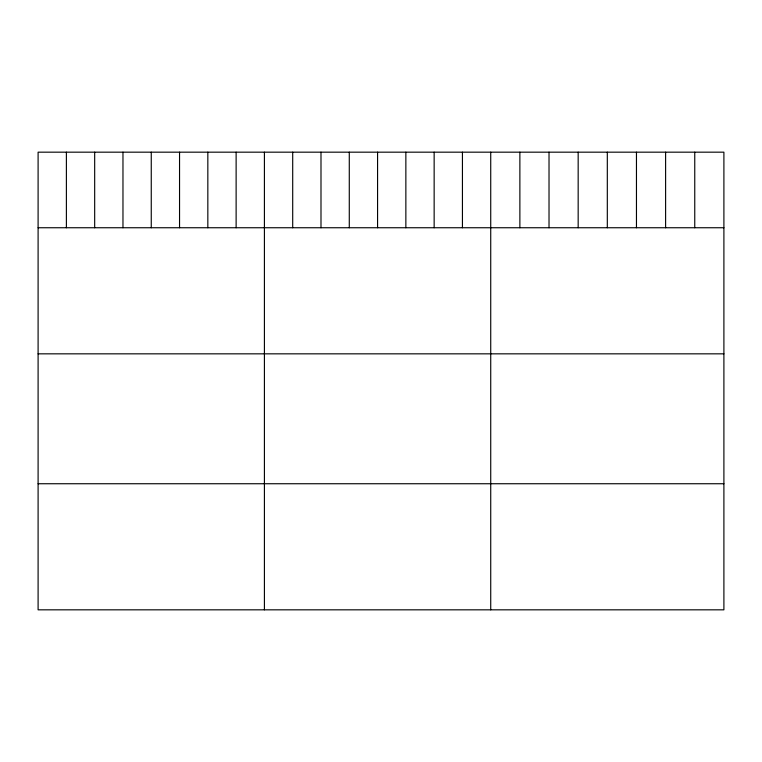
<?xml version="1.0" encoding="UTF-8"?>
<svg xmlns="http://www.w3.org/2000/svg" width="762" height="762" viewBox="0 0 762 762"><rect width="100%" height="100%" fill="white"/><g stroke="black" fill="none" stroke-linecap="round" stroke-linejoin="round"><path stroke-width="1.14" d="M723.9 227.743L723.9 609.829L38.1 609.829L38.1 152.171L723.9 152.171L723.9 227.743L38.1 227.743M38.1 353.835L723.9 353.835M38.1 483.737L723.9 483.737M694.754 152.171L694.754 227.743M665.607 152.171L665.607 227.743M636.461 152.171L636.461 227.743M607.314 152.171L607.314 227.743M578.168 152.171L578.168 227.743M549.021 152.171L549.021 227.743M519.875 152.171L519.875 227.743M490.728 152.171L490.728 609.829M462.439 152.171L462.439 227.743M434.149 152.171L434.149 227.743M405.86 152.171L405.86 227.743M377.571 152.171L377.571 227.743M349.282 152.171L349.282 227.743M320.993 152.171L320.993 227.743M292.703 152.171L292.703 227.743M264.414 152.171L264.414 609.829M236.125 152.171L236.125 227.743M207.835 152.171L207.835 227.743M179.546 152.171L179.546 227.743M151.257 152.171L151.257 227.743M122.968 152.171L122.968 227.743M94.678 152.171L94.678 227.743M66.389 152.171L66.389 227.743"/></g></svg>
